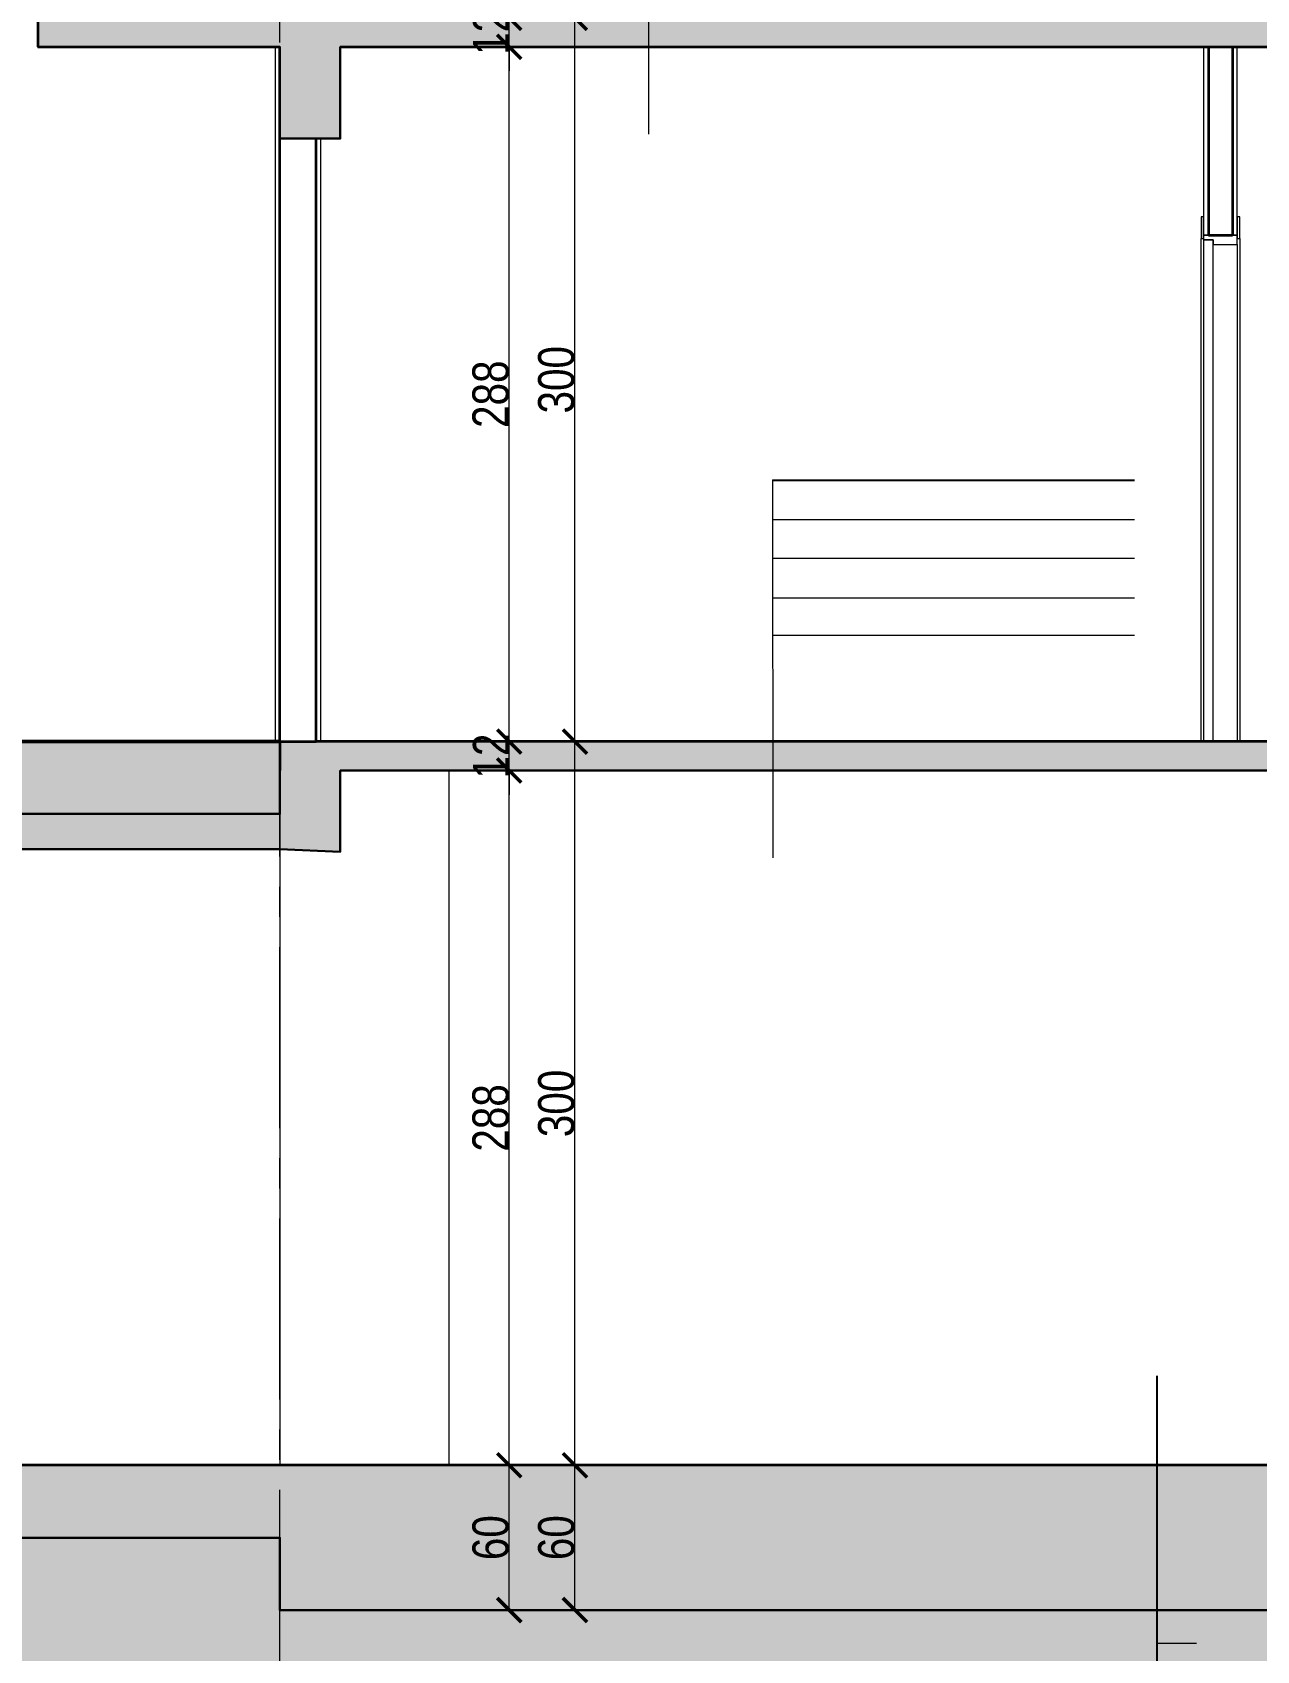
# Model space of a CAD drawing. Header units: millimetres. Extents: x 1373 to 40779, y 1939 to 6439.
# Drawn here: x 23672 to 24179, y 3199 to 3870 of the extents above; entities that cross this region are included whole.
import ezdxf

# ---------------------------------------------------------------- set-up
doc = ezdxf.new("R2010")
doc.units = ezdxf.units.MM
doc.linetypes.add('DASHDOTX2', pattern=[50.8, 25.4, -12.7, 0, -12.7])
doc.linetypes.add('IMPORT-CENTER2', pattern=[112.5, 75, -12.5, 12.5, -12.5])
for name, color, linetype, lineweight in [('A-DETL', 6, 'Continuous', 30), ('A-DETL-GENF', 92, 'Continuous', 18), ('A-DOOR', 31, 'Continuous', 18), ('A-DOOR-FRAM', 31, 'Continuous', 18), ('A-FLOR-FNSH', 192, 'Continuous', 35), ('A-WALL', 20, 'Continuous', 9), ('A-WALL-FNSH', 113, 'Continuous', 18), ('Cizgi', 7, 'Continuous', 18), ('ESYA', 3, 'Continuous', 25), ('HESAPLAMALAR', 2, 'Continuous', 30), ('kest', 4, 'DASHDOTX2', 50), ('S-COLS', 52, 'Continuous', 9), ('S-GRID', 252, 'IMPORT-CENTER2', 5), ('YAZI', 2, 'Continuous', 18)]:
    doc.layers.add(name, color=color, linetype=linetype, lineweight=lineweight)
for name, color, linetype in [('duv', 50, 'Continuous'), ('MASSE', 7, 'Continuous'), ('Merdiven', 7, 'Continuous')]:
    doc.layers.add(name, color=color, linetype=linetype)
doc.styles.add('50', font='arial.ttf', dxfattribs={"width": 0.8})
doc.dimstyles.new('NERGİS', dxfattribs={"dimtxt": 15, "dimasz": 10, "dimexe": 20, "dimexo": 150, "dimgap": 0, "dimtad": 1, "dimdec": 0, "dimzin": 1, "dimtxsty": '50', "dimblk": 'ARCHTICK', "dimcen": 0, "dimse1": 1, "dimse2": 1, "dimclrd": 56, "dimclrt": 56, "dimazin": 3, "dimtfac": 1, "dimtdec": 0, "dimtix": 1, "dimtmove": 2, "dimatfit": 2, "dimldrblk": 'DOTSMALL', "dimlwd": 0, "dimlwe": -1, "dimarcsym": 0})

# ---------------------------------------------------------------- blocks, each defined once
blk = doc.blocks.new('_MB_KAPI_CAMLI_B - _m_kapı_90_camlı-V32-Schnitt 1')
at = {"layer": 'A-DOOR'}
for p, q in [((-618.65, 8), (-622.65, 8)), ((-622.65, 8), (-622.65, -200)), ((-618.65, -200), (-618.65, 8)), ((-622.65, -200), (-618.65, -200))]:
    blk.add_line(p, q, dxfattribs=at)
at = {"layer": 'A-DOOR-FRAM'}
for p, q in [((-623.65, 17.5), (-623.65, 8.5)), ((-622.65, 17.5), (-623.65, 17.5)), ((-622.65, 8.5), (-622.65, 17.5)), ((-607.65, 17.5), (-608.65, 17.5)), ((-608.65, 17.5), (-608.65, 8.5)), ((-607.65, 8.5), (-607.65, 17.5)), ((-623.65, 8.5), (-622.65, 8.5)), ((-623.65, -200), (-623.65, 8.5)), ((-608.65, 10), (-622.65, 10)), ((-622.65, 10), (-622.65, 8)), ((-622.65, 8), (-618.65, 8)), ((-618.65, 8), (-618.65, 6)), ((-608.65, 6), (-608.65, 10)), ((-608.65, 8.5), (-607.65, 8.5)), ((-607.65, 8.5), (-607.65, -200)), ((-618.65, 6), (-608.65, 6)), ((-608.65, 6), (-608.65, -200))]:
    blk.add_line(p, q, dxfattribs=at)
blk = doc.blocks.new('STB Stütze - rechteckig - 35-70-V48-Schnitt 1')
at = {"layer": 'S-COLS'}
for p, q in [((-1005.36, -212), (-1005.36, -500)), ((-935.36, -212), (-935.36, -500))]:
    blk.add_line(p, q, dxfattribs=at)
blk = doc.blocks.new('KOEWKOEW')
at = {"layer": 'YAZI', "linetype": 'Continuous', "lineweight": 0}
for p, q in [((28185.88, 4635.87), (28335.91, 4635.87)), ((28185.88, 4635.87), (28185.96, 4479.1)), ((28335.91, 4635.43), (28185.88, 4635.43)), ((28335.91, 4619.25), (28185.88, 4619.25)), ((28335.91, 4603.25), (28185.88, 4603.25)), ((28335.91, 4586.84), (28185.88, 4586.84)), ((28335.91, 4571.25), (28185.86, 4571.25))]:
    blk.add_line(p, q, dxfattribs=at)
blk = doc.blocks.new('A$C04896c70')
at = {"layer": 'Cizgi', "color": 1, "linetype": 'Continuous'}
for p, q in [((0, 115.45), (16.27, 115.45)), ((0, 93.21), (16.27, 93.21)), ((0, 70.95), (16.27, 70.95)), ((0, 49.9), (16.27, 49.9)), ((0, 29.99), (16.27, 29.99)), ((0, 9.14), (16.27, 9.14))]:
    blk.add_line(p, q, dxfattribs=at)
at = {"layer": 'duv', "color": 2}
blk.add_line((0, 9.14), (0, 226.3), dxfattribs=at)
blk = doc.blocks.new('_ArchTick')
at = {"color": 0, "linetype": 'ByBlock', "const_width": 0.15}
blk.add_lwpolyline([(-0.5, -0.5), (0.5, 0.5)], dxfattribs=at)
blk = doc.blocks.new('*D20566')
at = {"layer": 'Defpoints', "color": 0, "transparency": 16777216}
for p in [(23774.59, 3275.76), (23869.63, 3275.76), (23774.59, 3215.76)]:
    blk.add_point(p, dxfattribs=at)
at = {"layer": 'MASSE', "color": 56, "lineweight": 0, "transparency": 16777216}
blk.add_line((23869.63, 3215.76), (23869.63, 3275.76), dxfattribs=at)
at = {"layer": 'MASSE', "color": 56, "lineweight": 0, "transparency": 16777216, "xscale": 10, "yscale": 10, "zscale": 10}
for p, rotation in [((23869.63, 3275.76), 90), ((23869.63, 3215.76), 270)]:
    blk.add_blockref('_ArchTick', p, dxfattribs=dict(at, rotation=rotation))
at = {"layer": 'MASSE', "color": 56, "transparency": 16777216, "insert": (23861.97, 3245.76), "char_height": 15, "attachment_point": 5, "rotation": 90, "style": '50'}
blk.add_mtext('60', dxfattribs=at)
blk = doc.blocks.new('_DotSmall')
at = {"layer": 'ESYA', "color": 0, "const_width": 0.5}
blk.add_lwpolyline([(-0.0625, 0, 1), (0.0625, 0, 1)], format="xyb", close=True, dxfattribs=at)
blk = doc.blocks.new('*D20567')
at = {"layer": 'Defpoints', "color": 0, "transparency": 16777216}
for p in [(23869.63, 3563.76), (23869.63, 3563.76), (23774.59, 3275.76)]:
    blk.add_point(p, dxfattribs=at)
at = {"layer": 'MASSE', "color": 56, "lineweight": 0, "transparency": 16777216}
blk.add_line((23869.63, 3275.76), (23869.63, 3563.76), dxfattribs=at)
at = {"layer": 'MASSE', "color": 56, "lineweight": 0, "transparency": 16777216, "xscale": 10, "yscale": 10, "zscale": 10}
for p, rotation in [((23869.63, 3563.76), 90), ((23869.63, 3275.76), 270)]:
    blk.add_blockref('_ArchTick', p, dxfattribs=dict(at, rotation=rotation))
at = {"layer": 'MASSE', "color": 56, "transparency": 16777216, "insert": (23861.97, 3419.76), "char_height": 15, "attachment_point": 5, "rotation": 90, "style": '50'}
blk.add_mtext('288', dxfattribs=at)
blk = doc.blocks.new('*D20568')
at = {"layer": 'Defpoints', "color": 0, "transparency": 16777216}
for p in [(23869.63, 3575.76), (23869.63, 3575.76), (23869.63, 3563.76)]:
    blk.add_point(p, dxfattribs=at)
at = {"layer": 'MASSE', "color": 56, "lineweight": 0, "transparency": 16777216}
for p, q in [((23869.63, 3575.76), (23869.63, 3585.76)), ((23869.63, 3563.76), (23869.63, 3575.76)), ((23869.63, 3563.76), (23869.63, 3553.76))]:
    blk.add_line(p, q, dxfattribs=at)
at = {"layer": 'MASSE', "color": 56, "lineweight": 0, "transparency": 16777216, "xscale": 10, "yscale": 10, "zscale": 10}
for p, rotation in [((23869.63, 3575.76), 270), ((23869.63, 3563.76), 90)]:
    blk.add_blockref('_ArchTick', p, dxfattribs=dict(at, rotation=rotation))
at = {"layer": 'MASSE', "color": 56, "transparency": 16777216, "insert": (23862.1, 3569.76), "char_height": 15, "attachment_point": 5, "rotation": 90, "style": '50'}
blk.add_mtext('12', dxfattribs=at)
blk = doc.blocks.new('*D20569')
at = {"layer": 'Defpoints', "color": 0, "transparency": 16777216}
for p in [(23869.63, 3863.76), (23869.63, 3863.76), (23869.63, 3575.76)]:
    blk.add_point(p, dxfattribs=at)
at = {"layer": 'MASSE', "color": 56, "lineweight": 0, "transparency": 16777216}
blk.add_line((23869.63, 3575.76), (23869.63, 3863.76), dxfattribs=at)
at = {"layer": 'MASSE', "color": 56, "lineweight": 0, "transparency": 16777216, "xscale": 10, "yscale": 10, "zscale": 10}
for p, rotation in [((23869.63, 3863.76), 90), ((23869.63, 3575.76), 270)]:
    blk.add_blockref('_ArchTick', p, dxfattribs=dict(at, rotation=rotation))
at = {"layer": 'MASSE', "color": 56, "transparency": 16777216, "insert": (23861.97, 3719.76), "char_height": 15, "attachment_point": 5, "rotation": 90, "style": '50'}
blk.add_mtext('288', dxfattribs=at)
blk = doc.blocks.new('*D20570')
at = {"layer": 'Defpoints', "color": 0, "transparency": 16777216}
for p in [(23869.63, 3875.76), (23869.63, 3875.76), (23869.63, 3863.76)]:
    blk.add_point(p, dxfattribs=at)
at = {"layer": 'MASSE', "color": 56, "lineweight": 0, "transparency": 16777216}
for p, q in [((23869.63, 3875.76), (23869.63, 3885.76)), ((23869.63, 3863.76), (23869.63, 3875.76)), ((23869.63, 3863.76), (23869.63, 3853.76))]:
    blk.add_line(p, q, dxfattribs=at)
at = {"layer": 'MASSE', "color": 56, "lineweight": 0, "transparency": 16777216, "xscale": 10, "yscale": 10, "zscale": 10}
for p, rotation in [((23869.63, 3875.76), 270), ((23869.63, 3863.76), 90)]:
    blk.add_blockref('_ArchTick', p, dxfattribs=dict(at, rotation=rotation))
at = {"layer": 'MASSE', "color": 56, "transparency": 16777216, "insert": (23862.1, 3869.76), "char_height": 15, "attachment_point": 5, "rotation": 90, "style": '50'}
blk.add_mtext('12', dxfattribs=at)
blk = doc.blocks.new('*D20579')
at = {"layer": 'Defpoints', "color": 0, "transparency": 16777216}
for p in [(23869.63, 3275.76), (23896.86, 3275.76), (23869.63, 3215.76)]:
    blk.add_point(p, dxfattribs=at)
at = {"layer": 'MASSE', "color": 56, "lineweight": 0, "transparency": 16777216}
blk.add_line((23896.86, 3215.76), (23896.86, 3275.76), dxfattribs=at)
at = {"layer": 'MASSE', "color": 56, "lineweight": 0, "transparency": 16777216, "xscale": 10, "yscale": 10, "zscale": 10}
for p, rotation in [((23896.86, 3275.76), 90), ((23896.86, 3215.76), 270)]:
    blk.add_blockref('_ArchTick', p, dxfattribs=dict(at, rotation=rotation))
at = {"layer": 'MASSE', "color": 56, "transparency": 16777216, "insert": (23889.2, 3245.76), "char_height": 15, "attachment_point": 5, "rotation": 90, "style": '50'}
blk.add_mtext('60', dxfattribs=at)
blk = doc.blocks.new('*D20580')
at = {"layer": 'Defpoints', "color": 0, "transparency": 16777216}
for p in [(23896.86, 3575.76), (23896.86, 3575.76), (23869.63, 3275.76)]:
    blk.add_point(p, dxfattribs=at)
at = {"layer": 'MASSE', "color": 56, "lineweight": 0, "transparency": 16777216}
blk.add_line((23896.86, 3275.76), (23896.86, 3575.76), dxfattribs=at)
at = {"layer": 'MASSE', "color": 56, "lineweight": 0, "transparency": 16777216, "xscale": 10, "yscale": 10, "zscale": 10}
for p, rotation in [((23896.86, 3575.76), 90), ((23896.86, 3275.76), 270)]:
    blk.add_blockref('_ArchTick', p, dxfattribs=dict(at, rotation=rotation))
at = {"layer": 'MASSE', "color": 56, "transparency": 16777216, "insert": (23889.2, 3425.76), "char_height": 15, "attachment_point": 5, "rotation": 90, "style": '50'}
blk.add_mtext('300', dxfattribs=at)
blk = doc.blocks.new('*D20581')
at = {"layer": 'Defpoints', "color": 0, "transparency": 16777216}
for p in [(23896.86, 3875.76), (23905.99, 3875.76), (23896.86, 3575.76)]:
    blk.add_point(p, dxfattribs=at)
at = {"layer": 'MASSE', "color": 56, "lineweight": 0, "transparency": 16777216}
blk.add_line((23896.86, 3575.76), (23896.86, 3875.76), dxfattribs=at)
at = {"layer": 'MASSE', "color": 56, "lineweight": 0, "transparency": 16777216, "xscale": 10, "yscale": 10, "zscale": 10}
for p, rotation in [((23896.86, 3875.76), 90), ((23896.86, 3575.76), 270)]:
    blk.add_blockref('_ArchTick', p, dxfattribs=dict(at, rotation=rotation))
at = {"layer": 'MASSE', "color": 56, "transparency": 16777216, "insert": (23889.2, 3725.76), "char_height": 15, "attachment_point": 5, "rotation": 90, "style": '50'}
blk.add_mtext('300', dxfattribs=at)

msp = doc.modelspace()

# ---------------------------------------------------------------- hatches: boundary and pattern name
at = {"layer": 'A-DETL-GENF'}
h = msp.add_hatch(dxfattribs=at)
h.set_pattern_fill('ANSI33', color=153, style=0)
h.set_pattern_definition([(45, (-4726.611, 6394.9317), (-4.490128, 4.490128), []), (45, (-4722.121, 6394.9317), (-4.490128, 4.490128), [3.175, -1.5875])])
h.paths.add_polyline_path([(24984.31, 3275.76), (24984.31, 5063.76), (25234.31, 5063.76), (25234.31, 5025.76), (25259.31, 5025.76), (25259.31, 5063.76), (25834.6, 5063.76), (25834.6, 5025.76), (25859.6, 5025.76), (25859.6, 5063.76), (26040.63, 5063.76), (26040.63, 5075.76), (25234.31, 5075.76), (24984.31, 5075.76), (24984.31, 5240.76), (24744.31, 5240.76), (24744.31, 5075.76), (23644.59, 5075.76), (23644.59, 5063.76), (23774.59, 5063.76), (23774.59, 5025.76), (23799.59, 5025.76), (23799.59, 5063.76), (24289.31, 5063.76), (24289.31, 5025.76), (24314.31, 5025.76), (24314.31, 5063.76), (24744.31, 5063.76), (24744.31, 4775.76), (23674.32, 4775.76), (23674.32, 4763.76), (23774.59, 4763.76), (23774.59, 4725.76), (23799.59, 4725.76), (23799.59, 4763.76), (24289.31, 4763.76), (24289.31, 4725.76), (24314.31, 4725.76), (24314.31, 4763.76), (24744.31, 4763.76), (24744.31, 4475.76), (23674.32, 4475.76), (23674.32, 4463.76), (23774.59, 4463.76), (23774.59, 4425.76), (23799.59, 4425.76), (23799.59, 4463.76), (24289.31, 4463.76), (24289.31, 4425.76), (24314.31, 4425.76), (24314.31, 4463.76), (24744.31, 4463.76), (24744.31, 4175.76), (23674.32, 4175.76), (23674.32, 4163.76), (23774.59, 4163.76), (23774.59, 4125.76), (23799.59, 4125.76), (23799.59, 4163.76), (24289.31, 4163.76), (24289.31, 4125.76), (24314.31, 4125.76), (24314.31, 4163.76), (24744.31, 4163.76), (24744.31, 3875.76), (23674.32, 3875.76), (23674.32, 3863.76), (23774.59, 3863.76), (23774.59, 3825.76), (23799.59, 3825.76), (23799.59, 3863.76), (24289.31, 3863.76), (24289.31, 3825.76), (24314.31, 3825.76), (24314.31, 3863.76), (24744.31, 3863.76), (24744.31, 3575.76), (23774.59, 3575.76), (23774.59, 3545.76), (23474.27, 3545.76), (23474.28, 3275.76), (23474.28, 3245.76), (23774.59, 3245.76), (23774.59, 3215.76), (24744.31, 3215.76), (24744.31, 3085.76), (24984.31, 3085.76), (24984.31, 3215.76), (25859.6, 3215.76), (25909.6, 3215.76), (25909.6, 3275.76), (25859.6, 3275.76), (25859.6, 3575.76), (25835.46, 3575.76), (25234.31, 3575.76), (25234.31, 3525.76), (25259.31, 3525.76), (25259.31, 3563.76), (25835.46, 3563.76), (25835.46, 3275.76)])
h.paths.add_polyline_path([(24959.31, 3125.76), (24769.31, 3125.76), (24769.31, 3275.76), (24769.31, 5225.76), (24959.31, 5225.76), (24959.31, 4775.76), (24959.31, 3275.76)], flags=16)
h.paths.add_polyline_path([(24744.31, 3275.76), (23499.27, 3275.76), (23499.27, 3531.13), (23774.59, 3531.13), (23799.59, 3530.13), (23799.59, 3563.76), (24289.31, 3563.76), (24289.31, 3525.76), (24314.31, 3525.76), (24314.31, 3563.76), (24744.31, 3563.76)], flags=16)
at = {"layer": 'HESAPLAMALAR', "lineweight": 18, "true_color": 0xf7abae, "transparency": 33554579}
h = msp.add_hatch(dxfattribs=at)
h.set_pattern_fill('AR-CONC', color=241, scale=0.2)
h.paths.add_polyline_path([(26448.87, 3550.76), (26448.87, 2958.77), (23277.14, 2958.77), (23277.14, 3575.76), (23774.59, 3575.76), (23774.59, 3545.76), (23474.27, 3545.76), (23474.27, 3245.76), (23774.59, 3245.76), (23774.59, 3215.76), (24744.31, 3215.76), (24744.31, 3085.76), (24984.31, 3085.76), (24984.31, 3215.76), (25909.6, 3215.76), (25909.6, 3275.76), (25859.6, 3275.76), (25859.6, 3550.76)])

# ---------------------------------------------------------------- linework, layer by layer
at = {"layer": 'A-DETL'}
for points in [[(23674.32, 3875.76), (23674.32, 3863.76), (23774.59, 3863.76), (23774.59, 3825.76), (23799.59, 3825.76), (23799.59, 3863.76), (24289.31, 3863.76), (24289.31, 3825.76), (24314.31, 3825.76), (24314.31, 3863.76), (24744.31, 3863.76)], [(23774.59, 3575.76), (23774.59, 3545.76), (23474.27, 3545.76), (23474.28, 3275.76), (23474.28, 3245.76), (23774.59, 3245.76), (23774.59, 3215.76), (24744.31, 3215.76), (24744.31, 3085.76), (24984.31, 3085.76), (24984.31, 3215.76), (25859.6, 3215.76), (25909.6, 3215.76), (25909.6, 3275.76), (25859.6, 3275.76), (25859.6, 3575.76), (25835.46, 3575.76), (25234.31, 3575.76), (25234.31, 3525.76), (25259.31, 3525.76), (25259.31, 3563.76), (25835.46, 3563.76), (25835.46, 3275.76), (24984.31, 3275.76)], [(23774.59, 3575.76), (24744.31, 3575.76)], [(24744.31, 3275.76), (23499.27, 3275.76), (23499.27, 3531.13), (23774.59, 3531.13), (23799.59, 3530.13), (23799.59, 3563.76), (24289.31, 3563.76), (24289.31, 3525.76), (24314.31, 3525.76), (24314.31, 3563.76), (24744.31, 3563.76)]]:
    msp.add_lwpolyline(points, dxfattribs=at)
at = {"layer": 'A-FLOR-FNSH', "color": 250}
for p, q in [((23674.32, 3875.76), (23674.32, 3863.76)), ((23674.32, 3863.76), (23774.59, 3863.76)), ((23799.59, 3863.76), (24289.31, 3863.76)), ((23774.59, 3575.76), (23774.59, 3563.76)), ((24744.31, 3575.76), (23789.59, 3575.76)), ((24744.31, 3275.76), (23474.28, 3275.76))]:
    msp.add_line(p, q, dxfattribs=at)
at = {"layer": 'A-WALL', "lineweight": 35}
for p, q in [((23774.59, 3575.76), (23774.59, 3863.76)), ((24159.31, 3863.76), (24159.31, 3785.76)), ((24169.31, 3863.76), (24169.31, 3785.76)), ((23789.59, 3575.76), (23789.59, 3825.76)), ((24159.31, 3785.76), (24169.31, 3785.76)), ((23774.59, 3575.76), (23789.59, 3575.76))]:
    msp.add_line(p, q, dxfattribs=at)
at = {"layer": 'A-WALL-FNSH', "color": 7, "lineweight": 9}
for p, q in [((23772.59, 3863.76), (23772.59, 3575.76)), ((24157.31, 3863.76), (24157.31, 3785.76)), ((24171.31, 3785.76), (24171.31, 3863.76)), ((23791.59, 3575.76), (23791.59, 3825.76)), ((24157.31, 3785.76), (24159.31, 3785.76)), ((24169.31, 3785.76), (24171.31, 3785.76)), ((23772.59, 3575.76), (23774.59, 3575.76))]:
    msp.add_line(p, q, dxfattribs=at)
at = {"layer": 'kest', "color": 3, "linetype": 'ByBlock'}
msp.add_line((23774.59, 3575.76), (23276.38, 3575.76), dxfattribs=at)
at = {"layer": 'S-GRID', "lineweight": 18}
msp.add_line((23774.59, 2740.57), (23774.59, 5601.39), dxfattribs=at)

# ---------------------------------------------------------------- block references
at = {"layer": 'A-DOOR-FRAM'}
msp.add_blockref('_MB_KAPI_CAMLI_B - _m_kapı_90_camlı-V32-Schnitt 1', (24779.96, 3775.76), dxfattribs=at)
at = {"layer": 'HESAPLAMALAR', "linetype": 'ByBlock'}
for p in [(-4258.59, -651.57), (-4207.17, -951.57)]:
    msp.add_blockref('KOEWKOEW', p, dxfattribs=at)
at = {"layer": 'Merdiven'}
msp.add_blockref('A$C04896c70', (24138.1, 3086.52), dxfattribs=at)
at = {"layer": 'S-COLS'}
msp.add_blockref('STB Stütze - rechteckig - 35-70-V48-Schnitt 1', (24779.96, 3775.76), dxfattribs=at)

# ---------------------------------------------------------------- dimensions: what is measured, and where the dimension line sits
at = {"layer": 'MASSE', "color": 4}
for base, p1, p2, picture, middle in [((23869.63, 3875.76), (23869.63, 3863.76), (23869.63, 3875.76), '*D20570', (23862.1, 3869.76)), ((23896.86, 3875.76), (23896.86, 3575.76), (23905.99, 3875.76), '*D20581', (23889.2, 3725.76)), ((23869.63, 3863.76), (23869.63, 3575.76), (23869.63, 3863.76), '*D20569', (23861.97, 3719.76)), ((23869.63, 3575.76), (23869.63, 3563.76), (23869.63, 3575.76), '*D20568', (23862.1, 3569.76)), ((23896.86, 3575.76), (23869.63, 3275.76), (23896.86, 3575.76), '*D20580', (23889.2, 3425.76)), ((23869.63, 3563.76), (23774.59, 3275.76), (23869.63, 3563.76), '*D20567', (23861.97, 3419.76)), ((23869.63, 3275.76), (23774.59, 3215.76), (23774.59, 3275.76), '*D20566', (23861.97, 3245.76)), ((23896.86, 3275.76), (23869.63, 3215.76), (23869.63, 3275.76), '*D20579', (23889.2, 3245.76))]:
    dim = msp.add_linear_dim(base=base, p1=p1, p2=p2, angle=90, dimstyle='NERGİS', dxfattribs=at)
    dim.commit()
    dim.dimension.update_dxf_attribs({"geometry": picture, "text_midpoint": middle})

doc.saveas('drawing.dxf')
